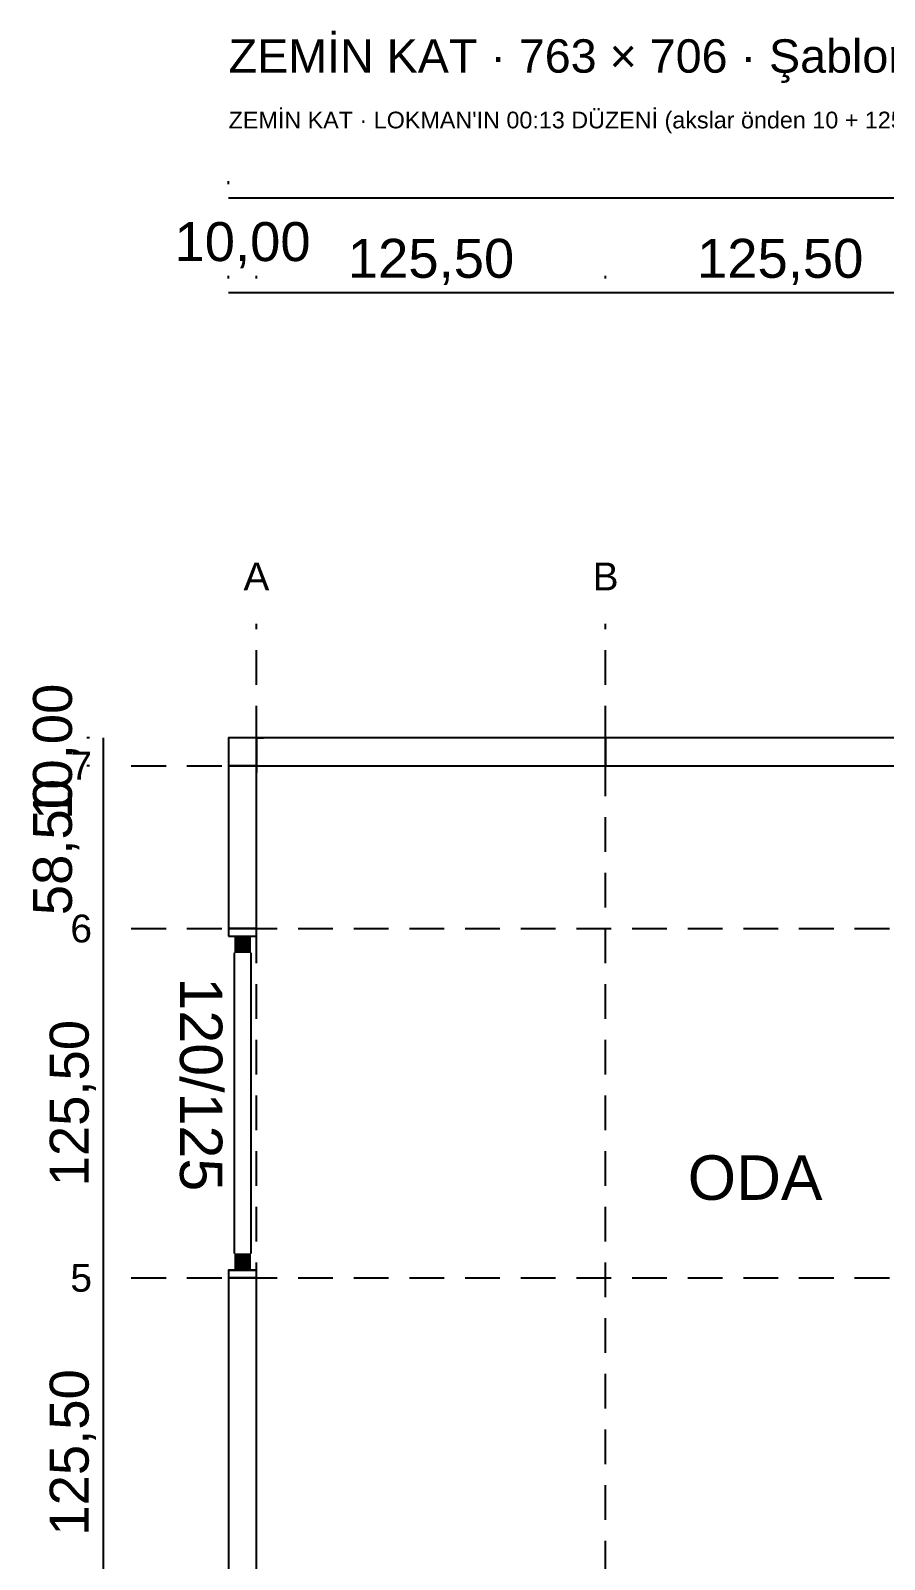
# Model space of a CAD drawing. Header units: centimetres. Extents: x -71 to 5571, y -2315 to 960.
# Drawn here: x -71 to 236, y 411 to 960 of the extents above; entities that cross this region are included whole.
import ezdxf
from ezdxf.enums import TextEntityAlignment as Align

# ---------------------------------------------------------------- set-up
doc = ezdxf.new("R2010")
doc.units = ezdxf.units.CM
doc.linetypes.add('AKS_SEYREK', pattern=[20, 12.5, -7.5])
for name, color, linetype in [('AKS', 8, 'AKS_SEYREK'), ('AKS_YAZI', 8, 'Continuous'), ('CIFT_KAT_NOT', 1, 'Continuous'), ('DIS_DUVAR_100', 7, 'Continuous'), ('KOSE_PROFIL_100', 1, 'Continuous'), ('ODA_ADLARI', 7, 'Continuous'), ('OLCULER', 7, 'Continuous'), ('PENCERE', 10, 'Continuous')]:
    doc.layers.add(name, color=color, linetype=linetype)
doc.styles.add('ARIAL_TR', font='arial.ttf')
doc.dimstyles.new('PORTMAN', dxfattribs={"dimtxt": 14, "dimasz": 9, "dimexe": 6, "dimexo": 5, "dimgap": 4, "dimtad": 1, "dimzin": 0, "dimtxsty": 'ARIAL_TR', "dimblk": 'ARCHTICK', "dimcen": 2.5, "dimazin": 3, "dimtfac": 0.5, "dimtmove": 2, "dimatfit": 3})

# ---------------------------------------------------------------- blocks, each defined once
blk = doc.blocks.new("100'LÜK 125'LİK PANO")
blk.add_lwpolyline([(0, 0), (10, 0), (10, 125.5), (0, 125.5)], close=True)
blk = doc.blocks.new('kaynak-pencere-120x125')
at = {"layer": 'PENCERE', "color": 1}
for p, q in [((53387.01, 8192.86), (53397.01, 8192.86)), ((53389.01, 8186.86), (53389.01, 8078.86)), ((53395.01, 8186.86), (53395.01, 8078.86)), ((53387.01, 8072.86), (53397.01, 8072.86))]:
    blk.add_line(p, q, dxfattribs=at)
for points in [[(53389.01, 8192.86), (53389.01, 8186.86), (53395.01, 8192.86), (53395.01, 8186.86)], [(53389.01, 8072.86), (53389.01, 8078.86), (53395.01, 8072.86), (53395.01, 8078.86)]]:
    blk.add_solid(points, dxfattribs=at)
at = {"layer": 'PENCERE', "color": 0, "lineweight": 25, "style": 'ARIAL_TR'}
blk.add_text('120/125', height=15.217, rotation=270, dxfattribs=at).set_placement((53369.52, 8178.03))
blk = doc.blocks.new('BOM_P05_PENCERE_1200x1250')
at = {"layer": 'PENCERE'}
blk.add_blockref('kaynak-pencere-120x125', (0, 0), dxfattribs=at)
blk = doc.blocks.new("100'LÜK 125'LİK (120x125) PENCERELİ PANO")
for points in [[(0, 122.75), (10, 122.75), (10, 125.5), (0, 125.5)], [(0, 0), (10, 0), (10, 2.75), (0, 2.75)]]:
    blk.add_lwpolyline(points, close=True)
at = {"layer": 'PENCERE'}
blk.add_blockref('BOM_P05_PENCERE_1200x1250', (-53387.006, -8070.111), dxfattribs=at)
blk = doc.blocks.new("100'LÜK 58.5'LİK PANO")
blk.add_lwpolyline([(0, 0), (10, 0), (10, 58.5), (0, 58.5)], close=True)
blk = doc.blocks.new('100X100 DIŞ KÖŞE DİREĞİ')
at = {"color": 1}
for p, q in [((10, 12.5), (12.5, 12.5)), ((0, 2.5), (0, 0)), ((10, 2.5), (10, 0)), ((10, 2.5), (12.5, 2.5))]:
    blk.add_line(p, q, dxfattribs=at)
blk.add_lwpolyline([(0, 2.5), (10, 2.5), (10, 12.5), (0, 12.5)], close=True, dxfattribs=at)
blk = doc.blocks.new('*D72')
at = {"color": 0}
for p, q in [((0, 871), (0, 872)), ((10, 871), (10, 872)), ((0, 866), (10, 866))]:
    blk.add_line(p, q, dxfattribs=at)
at = {"layer": 'Defpoints'}
for p in [(0, 866), (0, 866), (10, 866)]:
    blk.add_point(p, dxfattribs=at)
at = {"layer": 'OLCULER', "color": 0, "insert": (5, 883), "char_height": 14, "attachment_point": 5, "style": 'ARIAL_TR'}
blk.add_mtext('10,00', dxfattribs=at)
blk = doc.blocks.new('_ARCHTICK')
blk = doc.blocks.new('*D73')
at = {"color": 0}
for p, q in [((10, 871), (10, 872)), ((135.5, 871), (135.5, 872)), ((10, 866), (135.5, 866))]:
    blk.add_line(p, q, dxfattribs=at)
at = {"layer": 'Defpoints'}
for p in [(10, 866), (10, 866), (135.5, 866)]:
    blk.add_point(p, dxfattribs=at)
at = {"layer": 'OLCULER', "color": 0, "insert": (72.75, 877), "char_height": 14, "attachment_point": 5, "style": 'ARIAL_TR'}
blk.add_mtext('125,50', dxfattribs=at)
blk = doc.blocks.new('*D74')
at = {"color": 0}
for p, q in [((135.5, 871), (135.5, 872)), ((261, 871), (261, 872)), ((135.5, 866), (261, 866))]:
    blk.add_line(p, q, dxfattribs=at)
at = {"layer": 'Defpoints'}
for p in [(135.5, 866), (135.5, 866), (261, 866)]:
    blk.add_point(p, dxfattribs=at)
at = {"layer": 'OLCULER', "color": 0, "insert": (198.25, 877), "char_height": 14, "attachment_point": 5, "style": 'ARIAL_TR'}
blk.add_mtext('125,50', dxfattribs=at)
blk = doc.blocks.new('*D82')
at = {"color": 0}
for p, q in [((0, 905), (0, 906)), ((763, 905), (763, 906)), ((0, 900), (763, 900))]:
    blk.add_line(p, q, dxfattribs=at)
at = {"layer": 'Defpoints'}
for p in [(0, 900), (0, 900), (763, 900)]:
    blk.add_point(p, dxfattribs=at)
at = {"layer": 'OLCULER', "color": 0, "insert": (381.5, 911), "char_height": 14, "attachment_point": 5, "style": 'ARIAL_TR'}
blk.add_mtext('763,00', dxfattribs=at)
blk = doc.blocks.new('*D87')
at = {"color": 0}
for p, q in [((-50, 512), (-51, 512)), ((-45, 386.5), (-45, 512)), ((-50, 386.5), (-51, 386.5))]:
    blk.add_line(p, q, dxfattribs=at)
at = {"layer": 'Defpoints'}
for p in [(-45, 512), (-45, 386.5), (-45, 386.5)]:
    blk.add_point(p, dxfattribs=at)
at = {"layer": 'OLCULER', "color": 0, "insert": (-56, 449.25), "char_height": 14, "attachment_point": 5, "rotation": 90, "style": 'ARIAL_TR'}
blk.add_mtext('125,50', dxfattribs=at)
blk = doc.blocks.new('*D88')
at = {"color": 0}
for p, q in [((-50, 637.5), (-51, 637.5)), ((-45, 512), (-45, 637.5)), ((-50, 512), (-51, 512))]:
    blk.add_line(p, q, dxfattribs=at)
at = {"layer": 'Defpoints'}
for p in [(-45, 637.5), (-45, 512), (-45, 512)]:
    blk.add_point(p, dxfattribs=at)
at = {"layer": 'OLCULER', "color": 0, "insert": (-56, 574.75), "char_height": 14, "attachment_point": 5, "rotation": 90, "style": 'ARIAL_TR'}
blk.add_mtext('125,50', dxfattribs=at)
blk = doc.blocks.new('*D89')
at = {"color": 0}
for p, q in [((-50, 696), (-51, 696)), ((-45, 637.5), (-45, 696)), ((-50, 637.5), (-51, 637.5))]:
    blk.add_line(p, q, dxfattribs=at)
at = {"layer": 'Defpoints'}
for p in [(-45, 696), (-45, 637.5), (-45, 637.5)]:
    blk.add_point(p, dxfattribs=at)
at = {"layer": 'OLCULER', "color": 0, "insert": (-62, 666.75), "char_height": 14, "attachment_point": 5, "rotation": 90, "style": 'ARIAL_TR'}
blk.add_mtext('58,50', dxfattribs=at)
blk = doc.blocks.new('*D90')
at = {"color": 0}
for p, q in [((-50, 706), (-51, 706)), ((-45, 696), (-45, 706)), ((-50, 696), (-51, 696))]:
    blk.add_line(p, q, dxfattribs=at)
at = {"layer": 'Defpoints'}
for p in [(-45, 706), (-45, 696), (-45, 696)]:
    blk.add_point(p, dxfattribs=at)
at = {"layer": 'OLCULER', "color": 0, "insert": (-62, 701), "char_height": 14, "attachment_point": 5, "rotation": 90, "style": 'ARIAL_TR'}
blk.add_mtext('10,00', dxfattribs=at)

msp = doc.modelspace()

# ---------------------------------------------------------------- linework, layer by layer
at = {"layer": 'AKS'}
for p, q in [((10, -35), (10, 747)), ((135.5, -35), (135.5, 747)), ((-35, 696), (798, 696)), ((-35, 637.5), (798, 637.5)), ((-35, 512), (798, 512))]:
    msp.add_line(p, q, dxfattribs=at)

# ---------------------------------------------------------------- block references
at = {"layer": 'DIS_DUVAR_100', "rotation": 270}
for p in [(10, 706), (135.5, 706)]:
    msp.add_blockref("100'LÜK 125'LİK PANO", p, dxfattribs=at)
at = {"layer": 'DIS_DUVAR_100'}
for name, p in [("100'LÜK 58.5'LİK PANO", (0, 637.5)), ("100'LÜK 125'LİK (120x125) PENCERELİ PANO", (0, 512)), ("100'LÜK 125'LİK PANO", (0, 386.5))]:
    msp.add_blockref(name, p, dxfattribs=at)
at = {"layer": 'KOSE_PROFIL_100'}
msp.add_blockref('100X100 DIŞ KÖŞE DİREĞİ', (0, 693.5), dxfattribs=at)

# ---------------------------------------------------------------- texts
at = {"layer": 'AKS_YAZI', "style": 'ARIAL_TR'}
for s, p in [('A', (10, 759)), ('B', (135.5, 759))]:
    msp.add_text(s, height=10, dxfattribs=at).set_placement(p, align=Align.CENTER)
for s, p in [('7', (-53, 696)), ('6', (-53, 637.5)), ('5', (-53, 512))]:
    msp.add_text(s, height=10, dxfattribs=at).set_placement(p, align=Align.MIDDLE_CENTER)
at = {"layer": 'CIFT_KAT_NOT', "style": 'ARIAL_TR'}
for s, height, p in [('ZEMİN KAT · 763 × 706 · Şablon 2024 blok adlarıyla · İE-22 (28.10.2026)', 12, (0, 945)), ("ZEMİN KAT · LOKMAN'IN 00:13 DÜZENİ (akslar önden 10 + 125,5k; iç duvarlar aks ortalı; kova aks-aks 1,5 pano; giriş nişi 62,75; WC arka 1 pano + 110,5) · boşluklar dolduruldu (A049)", 6, (0, 925))]:
    msp.add_text(s, height=height, dxfattribs=at).set_placement(p)
at = {"layer": 'ODA_ADLARI', "style": 'ARIAL_TR'}
msp.add_text('ODA', height=16, dxfattribs=at).set_placement((165, 540))

# ---------------------------------------------------------------- dimensions: what is measured, and where the dimension line sits
at = {"layer": 'OLCULER'}
for base, p1, p2, picture, middle in [((0, 900), (0, 900), (763, 900), '*D82', (381.5, 911)), ((0, 866), (0, 866), (10, 866), '*D72', (5, 883)), ((10, 866), (10, 866), (135.5, 866), '*D73', (72.75, 877)), ((135.5, 866), (135.5, 866), (261, 866), '*D74', (198.25, 877))]:
    dim = msp.add_linear_dim(base=base, p1=p1, p2=p2, dimstyle='PORTMAN', dxfattribs=at)
    dim.commit()
    dim.dimension.update_dxf_attribs({"geometry": picture, "text_midpoint": middle})
for base, p1, p2, picture, middle in [((-45, 696), (-45, 696), (-45, 706), '*D90', (-62, 701)), ((-45, 637.5), (-45, 637.5), (-45, 696), '*D89', (-62, 666.75)), ((-45, 512), (-45, 512), (-45, 637.5), '*D88', (-56, 574.75)), ((-45, 386.5), (-45, 386.5), (-45, 512), '*D87', (-56, 449.25))]:
    dim = msp.add_linear_dim(base=base, p1=p1, p2=p2, angle=90, dimstyle='PORTMAN', dxfattribs=at)
    dim.commit()
    dim.dimension.update_dxf_attribs({"geometry": picture, "text_midpoint": middle})

doc.saveas('drawing.dxf')
